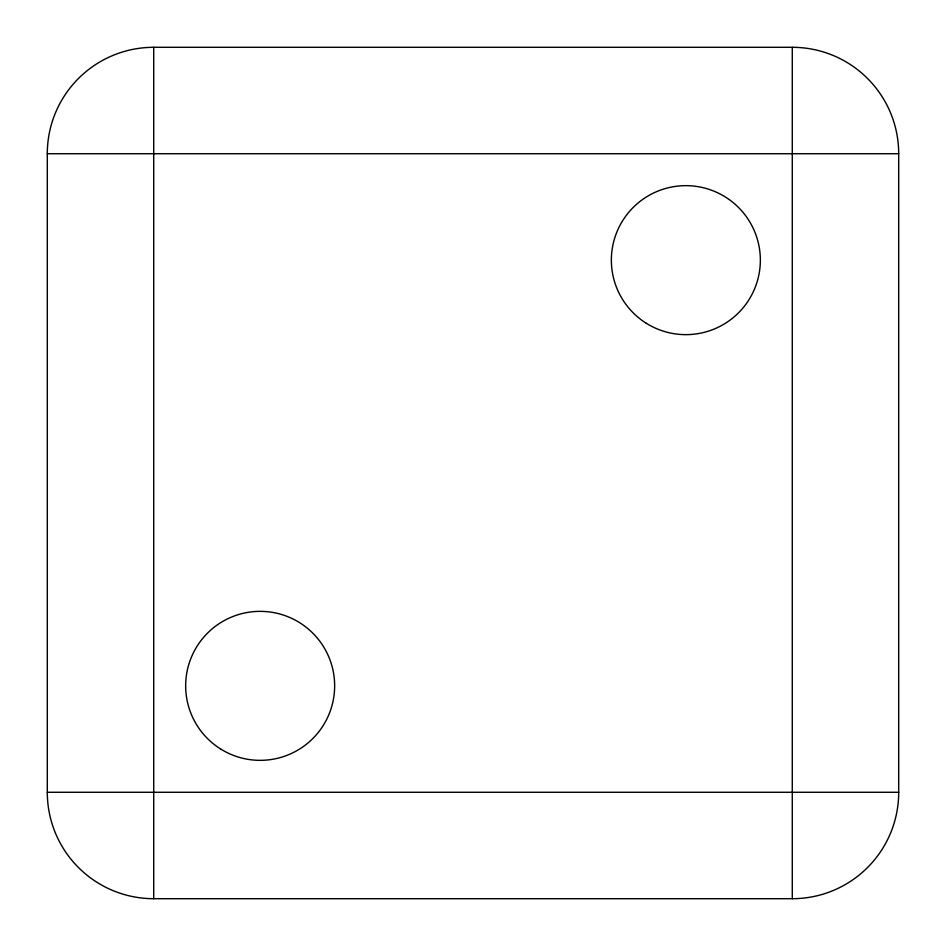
<?xml version="1.0" encoding="UTF-8"?>
<svg xmlns="http://www.w3.org/2000/svg" width="946" height="946" viewBox="0 0 946 946"><rect width="100%" height="100%" fill="white"/><g stroke="black" fill="none" stroke-linecap="round" stroke-linejoin="round"><path stroke-width="1.42" d="M153.725 47.3L792.275 47.3A106.425 106.425 0 0 1 898.7 153.725L898.7 792.275A106.425 106.425 0 0 1 792.275 898.7L153.725 898.7A106.425 106.425 0 0 1 47.3 792.275L47.3 153.725A106.425 106.425 0 0 1 153.725 47.3L153.725 898.7M47.3 153.725L898.7 153.725M47.3 792.275L898.7 792.275M792.275 47.3L792.275 898.7M646.272 323.26A74.498 74.498 0 0 0 760.3 262.87A74.498 74.498 0 0 0 650.978 194.32A74.498 74.498 0 0 0 646.272 323.26M220.572 748.96A74.498 74.498 0 0 0 334.6 688.57A74.498 74.498 0 0 0 225.278 620.02A74.498 74.498 0 0 0 220.572 748.96"/></g></svg>
